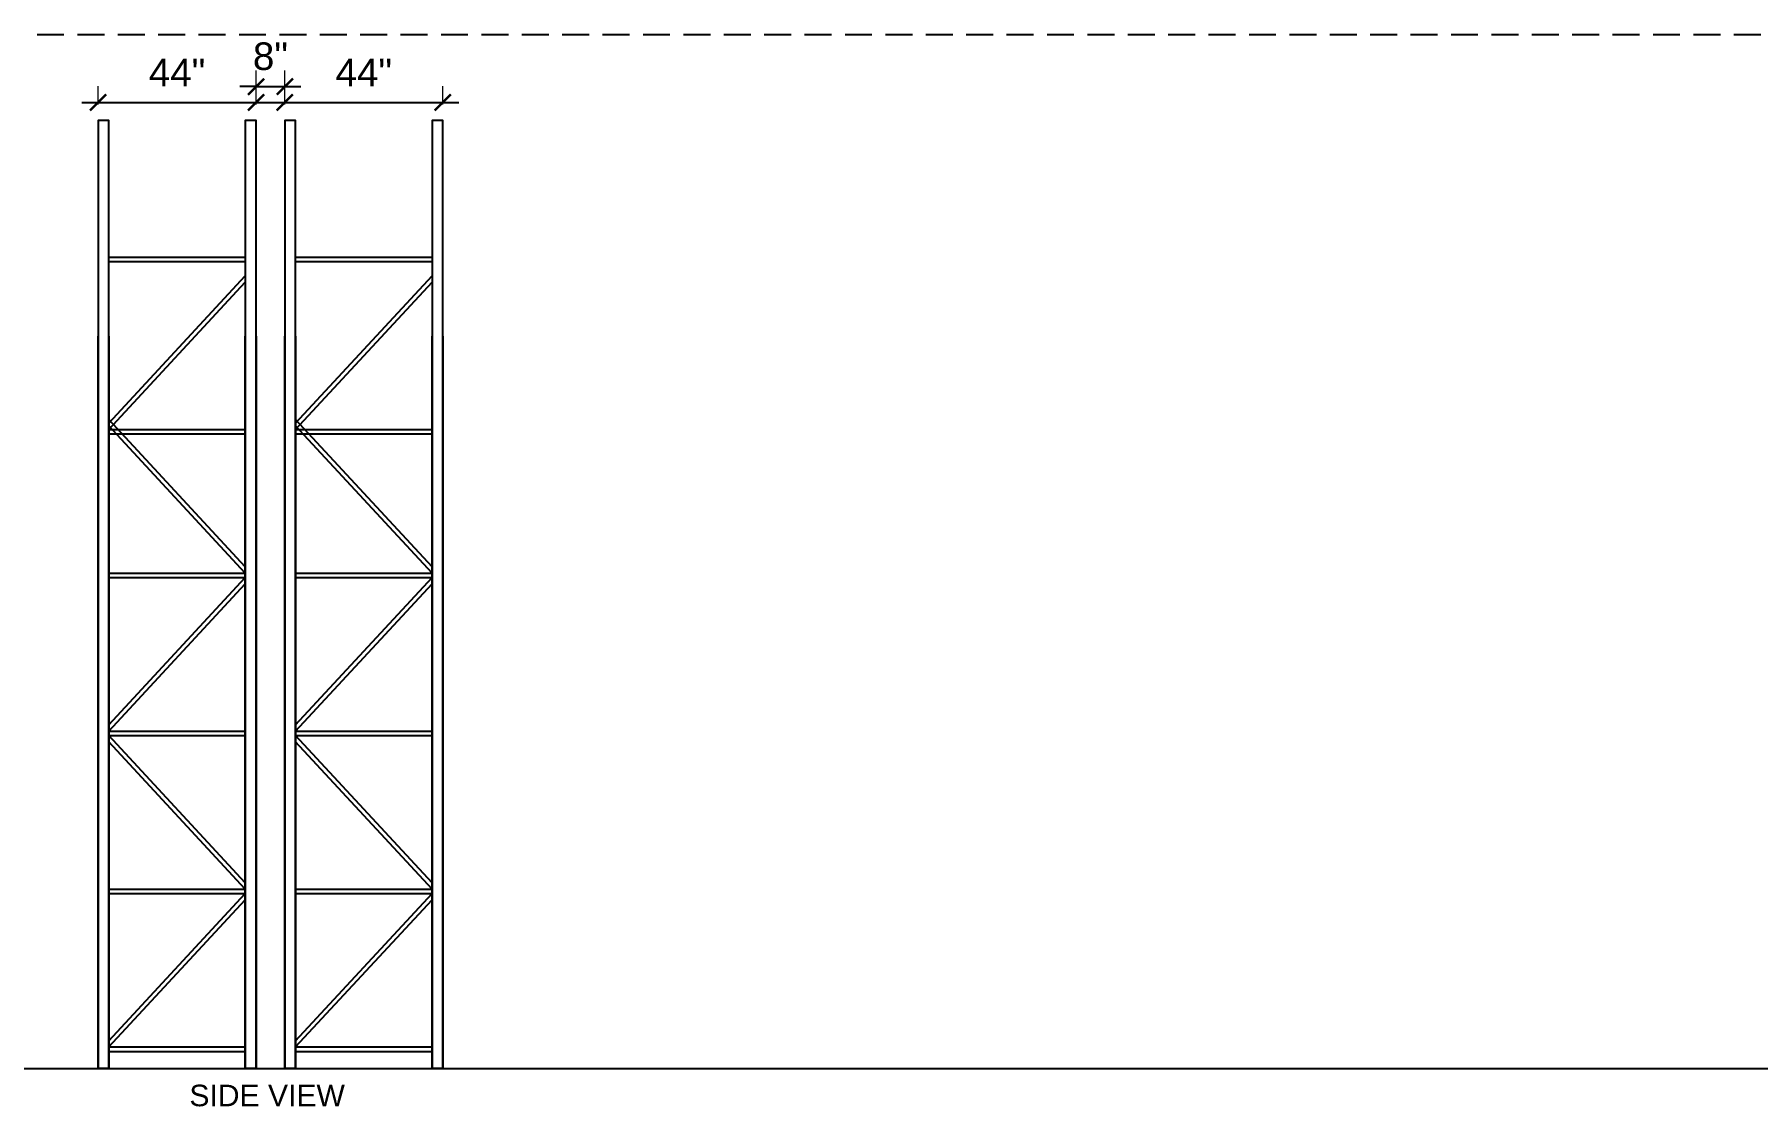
# Model space of a CAD drawing. Extents: x -14476 to 95620, y -7935 to 54356.
# Drawn here: x 20936.5 to 21416.4, y -6545.4 to -6246.8 of the extents above; entities that cross this region are included whole.
import ezdxf

# ---------------------------------------------------------------- set-up
doc = ezdxf.new("R2010")
doc.units = 0
doc.header["$LTSCALE"] = 30
doc.header["$MEASUREMENT"] = 0
doc.linetypes.add('DASHED2', pattern=[0.375, 0.25, -0.125])
doc.layers.get('0').update_dxf_attribs({"linetype": 'CONTINUOUS'})
doc.layers.get('DEFPOINTS').update_dxf_attribs({"linetype": 'CONTINUOUS'})
for name, color, linetype in [('DIMENSION', 1, 'CONTINUOUS'), ('RACK', 3, 'CONTINUOUS'), ('TEXT', 4, 'CONTINUOUS')]:
    doc.layers.add(name, color=color, linetype=linetype)
doc.styles.add('ARCHI', font='stylu.ttf')
doc.styles.add('pnlDim', font='arial.ttf')
doc.dimstyles.new('_48', dxfattribs={"dimscale": 48, "dimtxt": 0.125, "dimasz": 0.09375, "dimexe": 0.09375, "dimexo": 0.09375, "dimgap": 0.09375, "dimtad": 1, "dimdec": 0, "dimzin": 3, "dimdsep": 46, "dimlunit": 4, "dimtxsty": 'ARCHI', "dimblk": 'ARCHTICK', "dimcen": 0.09375, "dimdle": 0.09375, "dimclrd": 256, "dimclre": 256, "dimclrt": 2, "dimadec": 0, "dimazin": 0, "dimtfac": 1, "dimtdec": 0, "dimtix": 1, "dimtmove": 0, "dimatfit": 3, "dimfxl": 1, "dimtolj": 1, "dimtzin": 0, "dimlwd": -1, "dimlwe": 13, "dimarcsym": 0})

# ---------------------------------------------------------------- blocks, each defined once
blk = doc.blocks.new('_ArchTick')
at = {"color": 0, "linetype": 'ByBlock', "const_width": 0.15}
blk.add_lwpolyline([(-0.5, -0.5), (0.5, 0.5)], dxfattribs=at)
blk = doc.blocks.new('*D63')
at = {"layer": 'DEFPOINTS', "color": 0, "transparency": 16777216}
for p in [(20998.26, -6265.71), (20954.26, -6270.78), (20998.26, -6270.78)]:
    blk.add_point(p, dxfattribs=at)
at = {"layer": 'DIMENSION', "linetype": 'Continuous', "lineweight": 13, "transparency": 16777216}
for p, q in [((20954.26, -6266.28), (20954.26, -6261.21)), ((20998.26, -6266.28), (20998.26, -6261.21))]:
    blk.add_line(p, q, dxfattribs=at)
at = {"layer": 'DIMENSION', "transparency": 16777216}
blk.add_line((20949.76, -6265.71), (21002.76, -6265.71), dxfattribs=at)
at = {"layer": 'DIMENSION', "transparency": 16777216, "xscale": 4.5, "yscale": 4.5, "zscale": 4.5, "rotation": 180}
blk.add_blockref('_ArchTick', (20954.26, -6265.71), dxfattribs=at)
at = {"layer": 'DIMENSION', "transparency": 16777216, "xscale": 4.5, "yscale": 4.5, "zscale": 4.5}
blk.add_blockref('_ArchTick', (20998.26, -6265.71), dxfattribs=at)
at = {"layer": 'DIMENSION', "color": 2, "transparency": 16777216, "insert": (20976.26, -6257.37), "char_height": 7.68, "attachment_point": 5, "style": 'pnlDim'}
blk.add_mtext('\\A1;44"', dxfattribs=at)
blk = doc.blocks.new('*D64')
at = {"layer": 'DEFPOINTS', "color": 0, "transparency": 16777216}
for p in [(21050.26, -6265.71), (21006.26, -6270.78), (21050.26, -6270.78)]:
    blk.add_point(p, dxfattribs=at)
at = {"layer": 'DIMENSION', "linetype": 'Continuous', "lineweight": 13, "transparency": 16777216}
for p, q in [((21006.26, -6266.28), (21006.26, -6261.21)), ((21050.26, -6266.28), (21050.26, -6261.21))]:
    blk.add_line(p, q, dxfattribs=at)
at = {"layer": 'DIMENSION', "transparency": 16777216}
blk.add_line((21001.76, -6265.71), (21054.76, -6265.71), dxfattribs=at)
at = {"layer": 'DIMENSION', "transparency": 16777216, "xscale": 4.5, "yscale": 4.5, "zscale": 4.5, "rotation": 180}
blk.add_blockref('_ArchTick', (21006.26, -6265.71), dxfattribs=at)
at = {"layer": 'DIMENSION', "transparency": 16777216, "xscale": 4.5, "yscale": 4.5, "zscale": 4.5}
blk.add_blockref('_ArchTick', (21050.26, -6265.71), dxfattribs=at)
at = {"layer": 'DIMENSION', "color": 2, "transparency": 16777216, "insert": (21028.26, -6257.37), "char_height": 7.68, "attachment_point": 5, "style": 'pnlDim'}
blk.add_mtext('\\A1;44"', dxfattribs=at)
blk = doc.blocks.new('*D65')
at = {"layer": 'DEFPOINTS', "color": 0, "transparency": 16777216}
for p in [(21006.26, -6261.31), (20998.26, -6270.78), (21006.26, -6270.78)]:
    blk.add_point(p, dxfattribs=at)
at = {"layer": 'DIMENSION', "transparency": 16777216}
for p, q in [((20998.26, -6261.31), (20993.76, -6261.31)), ((20998.26, -6261.31), (21006.26, -6261.31)), ((21006.26, -6261.31), (21010.76, -6261.31))]:
    blk.add_line(p, q, dxfattribs=at)
at = {"layer": 'DIMENSION', "linetype": 'Continuous', "lineweight": 13, "transparency": 16777216}
for p, q in [((20998.26, -6266.28), (20998.26, -6256.81)), ((21006.26, -6266.28), (21006.26, -6256.81))]:
    blk.add_line(p, q, dxfattribs=at)
at = {"layer": 'DIMENSION', "transparency": 16777216, "xscale": 4.5, "yscale": 4.5, "zscale": 4.5}
blk.add_blockref('_ArchTick', (20998.26, -6261.31), dxfattribs=at)
at = {"layer": 'DIMENSION', "transparency": 16777216, "xscale": 4.5, "yscale": 4.5, "zscale": 4.5, "rotation": 180}
blk.add_blockref('_ArchTick', (21006.26, -6261.31), dxfattribs=at)
at = {"layer": 'DIMENSION', "color": 2, "transparency": 16777216, "insert": (21002.26, -6252.89), "char_height": 7.68, "attachment_point": 5, "style": 'pnlDim'}
blk.add_mtext('\\A1;8"', dxfattribs=at)

msp = doc.modelspace()

# ---------------------------------------------------------------- linework, layer by layer
at = {"layer": 'RACK', "color": 6, "linetype": 'DASHED2'}
msp.add_line((20048.51562, -6246.7797), (21896.17068, -6246.7797), dxfattribs=at)
at = {"layer": 'RACK', "color": 3}
for p, q in [((20957.26158, -6308.7797), (20995.26158, -6308.7797)), ((21009.26158, -6308.7797), (21047.26158, -6308.7797)), ((20957.26158, -6310.0297), (20995.26158, -6310.0297)), ((20957.26158, -6355.05715), (20995.26158, -6314.0297)), ((21009.26158, -6310.0297), (21047.26158, -6310.0297)), ((21009.26158, -6355.05715), (21047.26158, -6314.0297)), ((20957.26158, -6356.7797), (20995.26158, -6315.75224)), ((21009.26158, -6356.7797), (21047.26158, -6315.75224)), ((20954.26158, -6534.7797), (20954.26158, -6330.81663)), ((20957.26158, -6330.81663), (20957.26158, -6534.7797)), ((20995.26158, -6534.7797), (20995.26158, -6330.81663)), ((20998.26158, -6330.81663), (20998.26158, -6534.7797)), ((21006.26158, -6534.7797), (21006.26158, -6330.81663)), ((21009.26158, -6330.81663), (21009.26158, -6534.7797)), ((21047.26158, -6534.7797), (21047.26158, -6330.81663)), ((21050.26158, -6330.81663), (21050.26158, -6534.7797)), ((20995.26158, -6534.7797), (20995.26158, -6342.7797)), ((20998.26158, -6342.7797), (20998.26158, -6534.7797)), ((21047.26158, -6534.7797), (21047.26158, -6342.7797)), ((21050.26158, -6342.7797), (21050.26158, -6534.7797)), ((20995.26158, -6395.05715), (20957.26158, -6354.0297)), ((20995.26158, -6396.7797), (20957.26158, -6355.75224)), ((20957.26158, -6356.7797), (20995.26158, -6356.7797)), ((21047.26158, -6395.05715), (21009.26158, -6354.0297)), ((21047.26158, -6396.7797), (21009.26158, -6355.75224)), ((21009.26158, -6356.7797), (21047.26158, -6356.7797)), ((20957.26158, -6358.0297), (20995.26158, -6358.0297)), ((21009.26158, -6358.0297), (21047.26158, -6358.0297)), ((20995.26158, -6534.7797), (20995.26158, -6390.7797)), ((20998.26158, -6534.7797), (20998.26158, -6390.7797)), ((21047.26158, -6534.7797), (21047.26158, -6390.7797)), ((21050.26158, -6534.7797), (21050.26158, -6390.7797)), ((20957.26158, -6396.7797), (20995.26158, -6396.7797)), ((20957.26158, -6398.0297), (20995.26158, -6398.0297)), ((20957.26158, -6439.05715), (20995.26158, -6398.0297)), ((20957.26158, -6440.7797), (20995.26158, -6399.75224)), ((21009.26158, -6396.7797), (21047.26158, -6396.7797)), ((21009.26158, -6398.0297), (21047.26158, -6398.0297)), ((21009.26158, -6439.05715), (21047.26158, -6398.0297)), ((21009.26158, -6440.7797), (21047.26158, -6399.75224)), ((20957.26158, -6440.7797), (20995.26158, -6440.7797)), ((20995.26158, -6483.05715), (20957.26158, -6442.0297)), ((20957.26158, -6442.0297), (20995.26158, -6442.0297)), ((20995.26158, -6484.7797), (20957.26158, -6443.75224)), ((21009.26158, -6440.7797), (21047.26158, -6440.7797)), ((21047.26158, -6483.05715), (21009.26158, -6442.0297)), ((21009.26158, -6442.0297), (21047.26158, -6442.0297)), ((21047.26158, -6484.7797), (21009.26158, -6443.75224)), ((20957.26158, -6484.7797), (20995.26158, -6484.7797)), ((20957.26158, -6486.0297), (20995.26158, -6486.0297)), ((20957.26158, -6527.05715), (20995.26158, -6486.0297)), ((21009.26158, -6484.7797), (21047.26158, -6484.7797)), ((21009.26158, -6486.0297), (21047.26158, -6486.0297)), ((21009.26158, -6527.05715), (21047.26158, -6486.0297)), ((20957.26158, -6528.7797), (20995.26158, -6487.75224)), ((21009.26158, -6528.7797), (21047.26158, -6487.75224)), ((20957.26158, -6528.7797), (20995.26158, -6528.7797)), ((20957.26158, -6530.0297), (20995.26158, -6530.0297)), ((21009.26158, -6528.7797), (21047.26158, -6528.7797)), ((21009.26158, -6530.0297), (21047.26158, -6530.0297)), ((20957.26158, -6534.7797), (20954.26158, -6534.7797)), ((20998.26158, -6534.7797), (20995.26158, -6534.7797)), ((20998.26158, -6534.7797), (20995.26158, -6534.7797)), ((21009.26158, -6534.7797), (21006.26158, -6534.7797)), ((21050.26158, -6534.7797), (21047.26158, -6534.7797)), ((21050.26158, -6534.7797), (21047.26158, -6534.7797))]:
    msp.add_line(p, q, dxfattribs=at)
at = {"layer": 'RACK', "color": 6}
msp.add_line((20047.86905, -6534.7797), (21896.17068, -6534.7797), dxfattribs=at)
at = {"layer": 'RACK'}
for points in [[(20957.26158, -6534.7797), (20957.26158, -6270.7797), (20954.26158, -6270.7797), (20954.26158, -6534.7797)], [(20998.26158, -6534.7797), (20998.26158, -6270.7797), (20995.26158, -6270.7797), (20995.26158, -6534.7797)], [(21009.26158, -6534.7797), (21009.26158, -6270.7797), (21006.26158, -6270.7797), (21006.26158, -6534.7797)], [(21050.26158, -6534.7797), (21050.26158, -6270.7797), (21047.26158, -6270.7797), (21047.26158, -6534.7797)]]:
    msp.add_lwpolyline(points, close=True, dxfattribs=at)

# ---------------------------------------------------------------- texts
at = {"layer": 'TEXT', "style": 'pnlDim'}
msp.add_text('SIDE VIEW', height=6, dxfattribs=at).set_placement((20979.68299, -6545.2797))

# ---------------------------------------------------------------- dimensions: what is measured, and where the dimension line sits
at = {"layer": 'DIMENSION'}
for base, p1, p2, picture, middle in [((21006.26158, -6261.31252), (20998.26158, -6270.7797), (21006.26158, -6270.7797), '*D65', (21002.26158, -6252.89132)), ((20998.26158, -6265.71029), (20954.26158, -6270.7797), (20998.26158, -6270.7797), '*D63', (20976.26158, -6257.37029)), ((21050.26158, -6265.71029), (21006.26158, -6270.7797), (21050.26158, -6270.7797), '*D64', (21028.26158, -6257.37029))]:
    dim = msp.add_linear_dim(base=base, p1=p1, p2=p2, dimstyle='_48', override={"dimtxt": 0.16, "dimlunit": 2, "dimpost": '<>"', "dimtxsty": 'pnlDim'}, dxfattribs=at)
    dim.commit()
    dim.dimension.update_dxf_attribs({"geometry": picture, "text_midpoint": middle})

doc.saveas('drawing.dxf')
